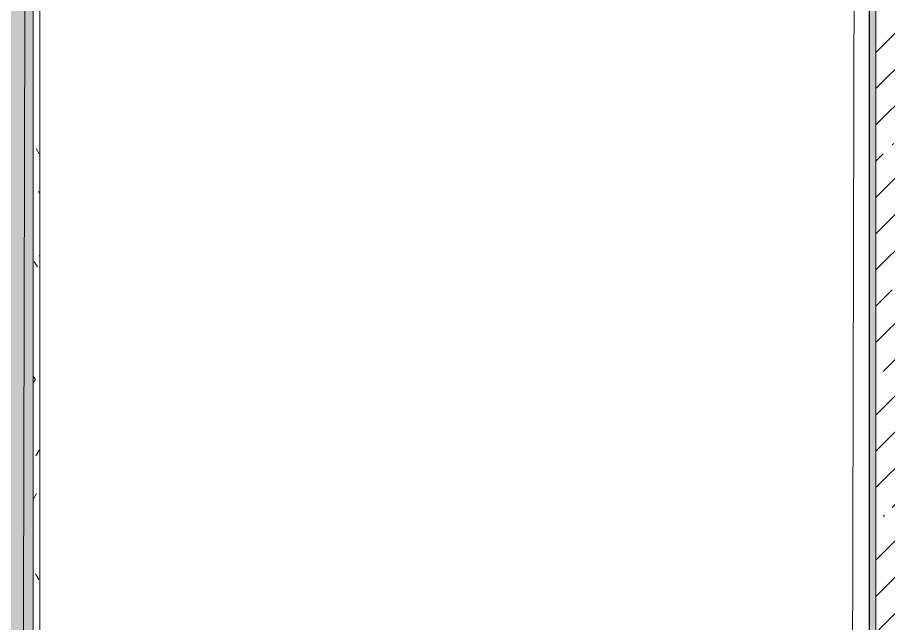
# Model space of a CAD drawing. Header units: millimetres. Extents: x -1113 to 415037, y -3642 to 28069.
# Drawn here: x 81845 to 84585, y 4967 to 6873 of the extents above; entities that cross this region are included whole.
import ezdxf

# ---------------------------------------------------------------- set-up
doc = ezdxf.new("R2010")
doc.units = ezdxf.units.MM
for name, color, linetype, lineweight in [('0) Стена 3.93м', 3, 'Continuous', 60), ('A-AREA-BNDY', 7, 'Continuous', 5), ('A-FLOR', 7, 'Continuous', 9), ('A-WALL', 7, 'Continuous', 5), ('I-WALL', 7, 'Continuous', 5)]:
    doc.layers.add(name, color=color, linetype=linetype, lineweight=lineweight)
doc.layers.add('A-WALL-1', color=9, linetype='Continuous', lineweight=5, true_color=0x808080)
doc.layers.add('A-WALL-FNSH-1', color=9, linetype='Continuous', lineweight=5, true_color=0x808080)
pattern_1 = [(0, (0, 0), (243.84, 60.96), [20.117, -162.763, 20.117, -162.763, -975.36]), (0, (0, 0), (243.84, 60.96), [-365.76, 20.117, -345.643, 20.117, -162.763, -426.72]), (0, (0, 0), (243.84, 60.96), [-914.4, 20.117, -101.803, 20.117, -284.683]), (120, (91.44, 30.48), (-174.71291, 180.691634), [20.117, -162.763, 20.117, -162.763, -975.36]), (120, (91.44, 30.48), (-174.71291, 180.691634), [-365.76, 20.117, -345.643, 20.117, -162.763, -426.72]), (120, (91.44, 30.48), (-174.71291, 180.691634), [-914.4, 20.117, -101.803, 20.117, -284.683]), (240, (121.92, 152.4), (-69.12709, -241.651634), [20.117, -162.763, 20.117, -162.763, -975.36]), (240, (121.92, 152.4), (-69.12709, -241.651634), [-365.76, 20.117, -345.643, 20.117, -162.763, -426.72]), (240, (121.92, 152.4), (-69.12709, -241.651634), [-914.4, 20.117, -101.803, 20.117, -284.683])]

# ---------------------------------------------------------------- blocks, each defined once
blk = doc.blocks.new('1floor')
at = {"layer": 'I-WALL'}
h = blk.add_hatch(dxfattribs=at)
h.set_pattern_fill('FP_191', color=256, style=0, pattern_type=2)
h.set_pattern_definition(pattern_1)
h.paths.add_polyline_path([(84480, 4050), (84480, 10880), (84460, 10879), (84460, 4050)])
h = blk.add_hatch(dxfattribs=at)
h.set_pattern_fill('FP_1', color=256, style=0, pattern_type=2)
h.set_pattern_definition([(45, (0, 0), (-114.04925, 114.04925), []), (45, (114.05, 0), (-114.04925, 114.04925), [201.612, -40.322, 6.706, -33.617])])
h.paths.add_polyline_path([(84700, 4050), (84700, 10900), (84480, 10900), (84480, 4050)])
h = blk.add_hatch(dxfattribs=at)
h.set_pattern_fill('FP_191', color=256, style=0, pattern_type=2)
h.set_pattern_definition(pattern_1)
h.paths.add_polyline_path([(81830, 3790), (81850, 3791), (81850, 9220), (81830, 9220), (81830, 4070)])
h = blk.add_hatch(dxfattribs=at)
h.set_pattern_fill('FP_41', color=256, style=0, pattern_type=2)
h.set_pattern_definition([(135, (0, 0), (-150.8683, -150.8683), [213.36, -35.56, 7.112, -35.56]), (135, (0, 150.77), (-150.8683, -150.8683), []), (50, (0, 0), (255.05767, -22.3145), [26.67, -293.37]), (355, (0, 0), (-49.3404, 267.4791), [21.336, -234.696]), (100.451, (21.25, -1.86), (205.7195, 245.16356), [22.666, -249.326]), (46.184, (0, 71.12), (379.511, -58.86), [40.005, -440.055]), (96.636, (31.63, 66.2), (332.3634, 346.3991), [33.999, -373.989]), (351.184, (0, 71.12), (332.3669, 346.3953), [32.004, -352.044]), (21, (35.56, 53.34), (212.26017, -143.1711), [26.67, -293.37]), (326, (35.56, 53.34), (86.5224, 257.8632), [21.336, -234.696]), (71.451, (53.25, 41.4), (298.78395, 114.6901), [22.666, -249.326]), (37.5, (0, 0), (4.32385, 118.37751), [6.706, -225.146, 6.706, -231.546, -235.585]), (37.5, (0, 0), (4.32385, 118.37751), [-470.103, 6.706, -228.879]), (7.5, (0, 0), (93.54758, 140.2533), [6.706, -129.134, 6.706, -219.812, -89.789]), (7.5, (0, 0), (93.54758, 140.2533), [-362.356, 6.706, -83.083]), (327.5, (-79.3, 0), (189.82734, -8.02019), [6.706, -82.194, 6.706, -270.662, -368.046]), (327.5, (-79.3, 0), (189.82734, -8.02019), [-366.268, 6.706, -361.34]), (317.5, (-114.86, 0), (207.38114, 35.59764), [6.706, -108.864, 6.706, -177.495, -261.366]), (317.5, (-114.86, 0), (207.38114, 35.59764), [-299.771, 6.706, -254.66])])
h.paths.add_polyline_path([(81730, 3750), (81830, 3750), (81830, 9100), (81730, 9100), (81730, 3770)])
at = {"layer": 'A-FLOR'}
for p, q in [((84460, 10879), (84460, 4070)), ((81850, 3791), (81850, 8420.4))]:
    blk.add_line(p, q, dxfattribs=at)
at = {"layer": 'A-WALL'}
blk.add_line((81850, 8720.4), (81850, 3790), dxfattribs=at)
at = {"layer": 'A-WALL-1'}
for p, q in [((84480, 4050), (84480, 10900)), ((81830, 9200), (81830, 3750))]:
    blk.add_line(p, q, dxfattribs=at)
at = {"layer": 'A-WALL-FNSH-1'}
for p, q in [((84459, 10879), (84459, 4071)), ((81851, 3791), (81851, 8021))]:
    blk.add_line(p, q, dxfattribs=at)

msp = doc.modelspace()

# ---------------------------------------------------------------- linework, layer by layer
at = {"layer": 'A-AREA-BNDY', "flags": 128}
msp.add_lwpolyline([(80797.3, 10688.8), (80793.4, 9030.8), (81881.4, 9028.3), (81878.6, 7828.3), (81870.6, 7828.3), (81860.6, 3598.3), (84188.6, 3592.9), (84189.3, 3872.9), (84469.3, 3872.2), (84485.3, 10680.2)], close=True, dxfattribs=at)

# ---------------------------------------------------------------- block references
at = {"layer": '0) Стена 3.93м'}
msp.add_blockref('1floor', (64.7, -136.1), dxfattribs=at)

doc.saveas('drawing.dxf')
